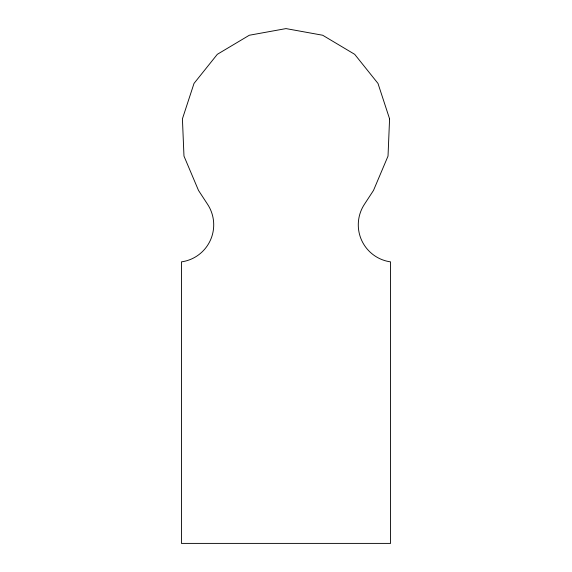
<?xml version="1.0" encoding="UTF-8"?>
<svg xmlns="http://www.w3.org/2000/svg" width="572" height="572" viewBox="0 0 572 572"><rect width="100%" height="100%" fill="white"/><g stroke="black" fill="none" stroke-linecap="round" stroke-linejoin="round"><path stroke-width="0.86" d="M389.582 118.847L388.023 156.092L373.502 190.419L364.385 204.354A37.394 37.394 0 0 0 390.569 261.869L390.569 543.4L181.431 543.4L181.431 261.869A37.394 37.394 0 0 0 207.615 204.354L198.498 190.419L183.977 156.092L182.418 118.847L194.015 83.426L217.31 54.326L249.32 35.242L286 28.6L322.68 35.242L354.69 54.326L377.985 83.426L389.582 118.847"/></g></svg>
